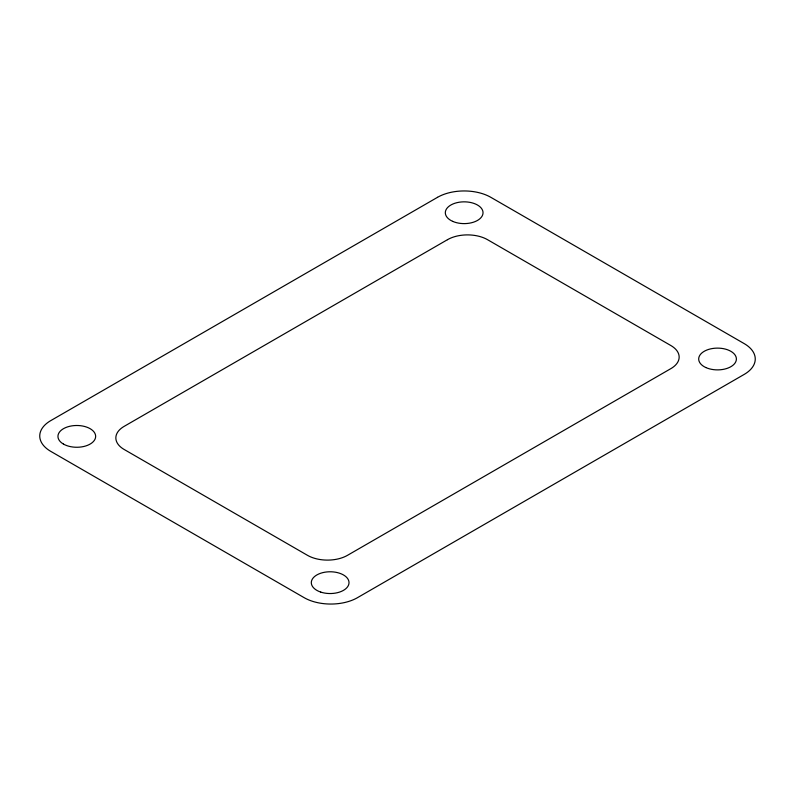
<?xml version="1.0" encoding="UTF-8"?>
<svg xmlns="http://www.w3.org/2000/svg" width="795" height="795" viewBox="0 0 795 795"><rect width="100%" height="100%" fill="white"/><g stroke="black" fill="none" stroke-linecap="round" stroke-linejoin="round"><path stroke-width="1.19" d="M437.508 197.329L50.135 420.982A37.733 21.783 0 0 0 50.8 451.391L304.157 597.671A37.733 21.783 0 0 0 356.826 598.049L744.2 374.405A37.713 21.773 0 0 0 744.2 343.609L490.843 197.329A37.713 21.773 0 0 0 437.508 197.329M447.505 239.673L124.139 426.368A28.292 16.327 0 0 0 124.139 449.463L307.486 555.327A28.292 16.327 0 0 0 347.495 555.327L670.861 368.632A28.292 16.327 0 0 0 670.861 345.537L487.514 239.673A28.292 16.327 0 0 0 447.505 239.673M63.461 444.077A18.861 10.892 0 0 0 95.012 439.198A18.861 10.892 0 0 0 71.918 425.862A18.861 10.892 0 0 0 63.461 444.077M452.653 221.348A18.861 10.892 0 0 0 482.863 214.183A18.861 10.892 0 0 0 457.006 202.655A18.861 10.892 0 0 0 452.653 221.348M705.811 367.529A18.861 10.892 0 0 0 736.19 360.602A18.861 10.892 0 0 0 710.611 348.876A18.861 10.892 0 0 0 705.811 367.529M320.733 592.086A18.861 10.892 0 0 0 349.015 582.656A18.861 10.892 0 0 0 320.733 573.225A18.861 10.892 0 0 0 320.733 592.086"/></g></svg>
